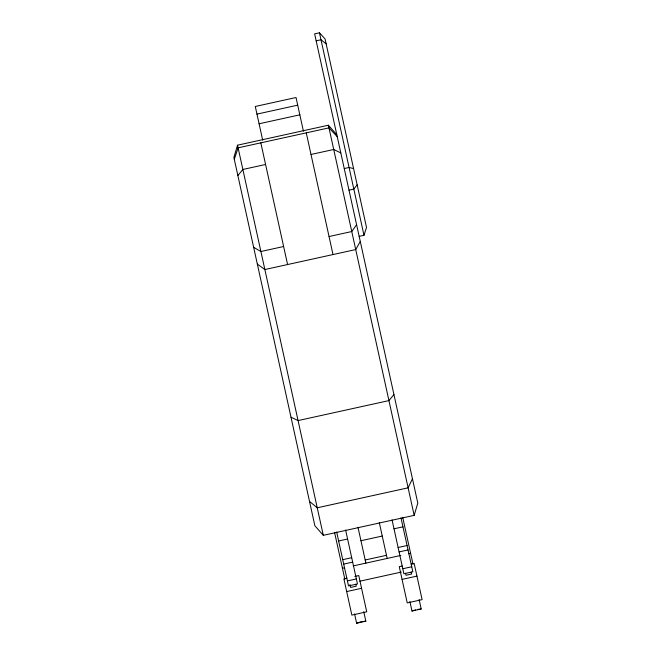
<?xml version="1.0" encoding="UTF-8"?>
<svg xmlns="http://www.w3.org/2000/svg" width="656" height="656" viewBox="0 0 656 656"><rect width="100%" height="100%" fill="white"/><g stroke="black" fill="none" stroke-linecap="round" stroke-linejoin="round"><path stroke-width="0.98" d="M336.831 134.816L328.394 125.214L237.521 145.189L233.889 157.448L314.864 525.751L323.301 535.329L414.166 515.354L417.806 503.119L314.634 33.866L319.464 32.8L325.064 38.901L366.507 227.378L363.99 235.299L359.152 236.357M234.299 159.31L238.103 147.838L328.976 127.863L337.241 136.678M412.452 478.782L408.114 487.818L317.25 507.793L309.517 501.414M360.275 241.457L355.732 249.559L264.86 269.542L257.341 264.089M356.585 224.68L351.764 231.535L329.05 236.529M357.143 184.82L353.83 189.092L348.992 190.15M237.866 175.537L242.859 169.469L265.573 164.476M393.936 394.576L388.934 400.603L298.07 420.578L291.002 417.208M354.56 613.885L356.61 623.2L361.12 621.757L365.827 621.175L363.736 611.679M409.893 601.527L411.984 611.023L415.592 609.867M316.167 40.828L320.997 39.77L326.155 43.862M256.963 114.111L297.709 105.157M259.087 123.779L299.833 114.825M311.01 154.48L333.724 149.486L340.808 152.905M344.244 168.543L349.074 167.477L353.576 168.584M283.613 246.517L260.899 251.51L253.651 247.312M338.627 540.979L347.59 539.002M394.002 528.802L402.964 526.834M360.956 540.724L382.251 536.042M342.735 559.666L351.698 557.698M398.11 547.498L407.073 545.521M343.711 564.086L352.674 562.118M399.086 551.909L408.048 549.941M365.187 559.986L386.482 555.304M342.448 568.276L344.4 567.842M353.19 565.915L400.841 555.435M408.647 553.721L410.599 553.287M346.86 578.174L343.883 578.83L351.854 615.09L366.737 611.81L358.766 575.558L354.798 576.427M402.235 566.005L399.258 566.653L407.228 602.913L422.111 599.641L414.141 563.381L411.164 564.037M347.409 580.913L356.372 578.945M402.784 568.744L411.747 566.768M359.791 581.208L401.275 572.089M346.68 591.564L361.563 588.293M402.054 579.387L416.937 576.116M356.61 623.2L365.827 621.175M411.984 611.023L421.193 608.998L419.11 599.502M417.437 609.465L421.193 608.998M319.464 32.8L363.99 235.299M328.394 125.214L414.166 515.354M402.686 517.272L413.018 564.275M400.988 517.863L412.845 571.778L403.883 573.746L392.034 519.839M411.197 572.048L411.632 574.025L405.99 575.263L405.556 573.287M306.254 132.856L333.01 254.553M303.425 131.175L296.028 97.514L255.282 106.477L262.687 140.138M379.299 522.627L387.171 558.436M358.004 527.309L365.876 563.119M260.826 142.844L287.582 264.54M345.622 530.04L357.471 583.955L348.508 585.923L336.659 532.008M355.823 584.225L356.257 586.202L350.624 587.44L349.968 584.48M334.535 532.254L344.867 579.256M237.521 145.189L323.301 535.329"/></g></svg>
